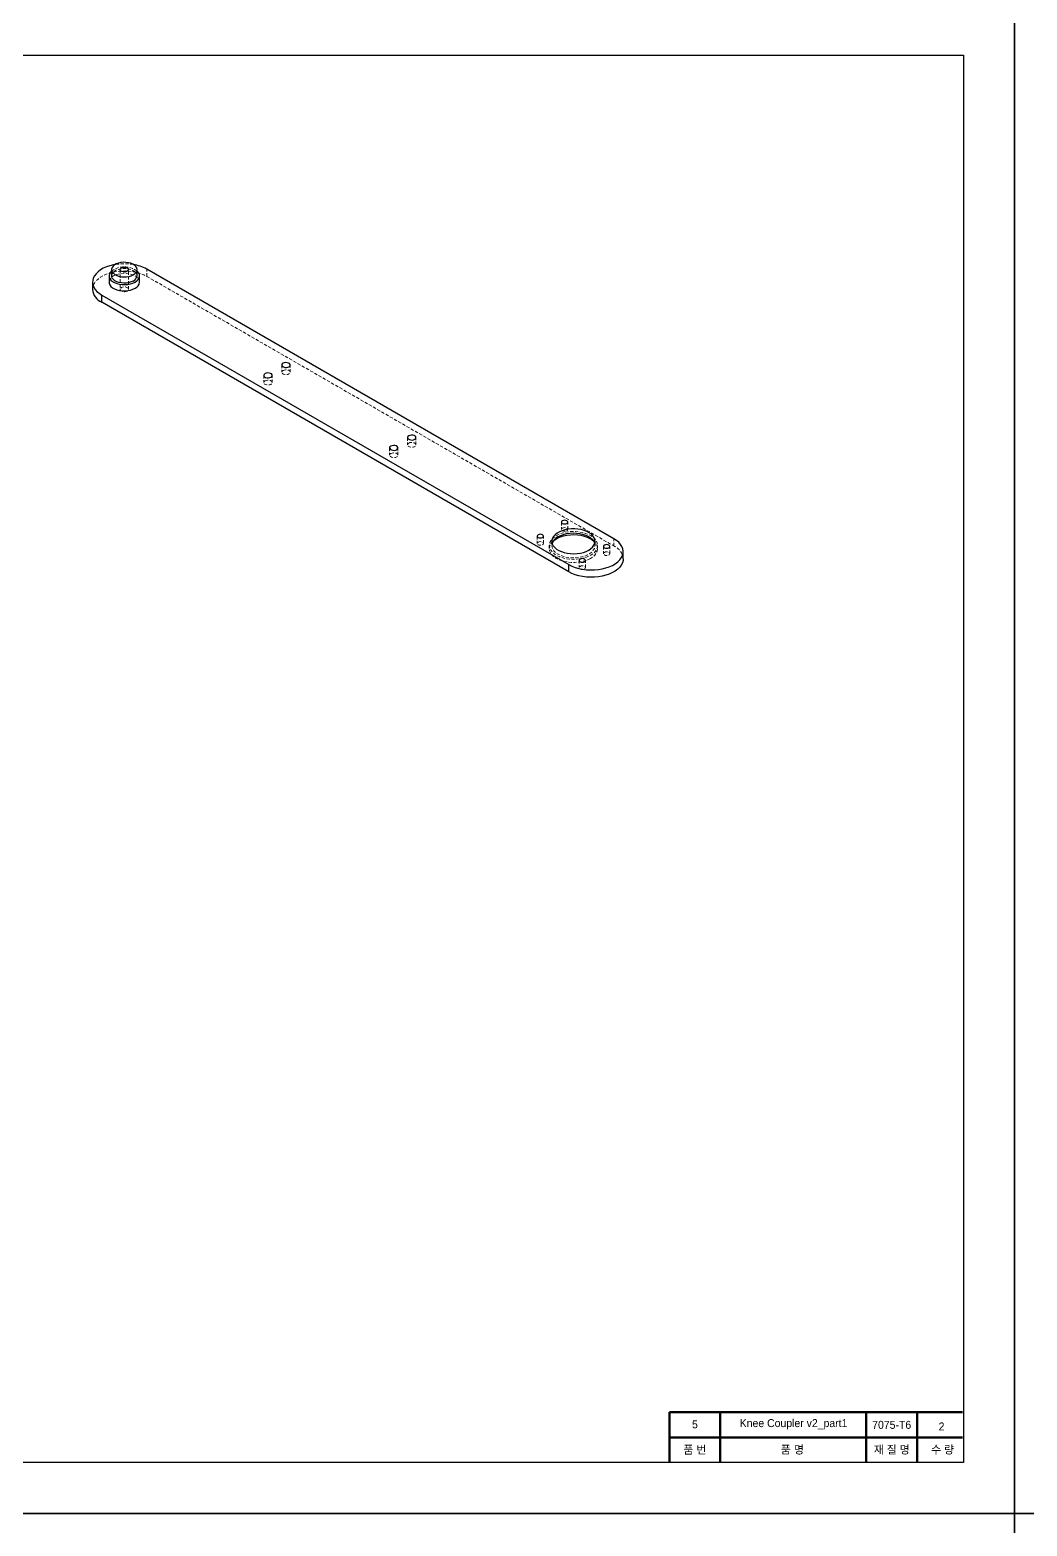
# Model space of a CAD drawing. Header units: millimetres. Extents: x 0 to 7560, y -1188 to 891.
# Drawn here: x 453 to 845, y -599 to -10 of the extents above; entities that cross this region are included whole.
import ezdxf

# ---------------------------------------------------------------- set-up
doc = ezdxf.new("R2010")
doc.units = ezdxf.units.MM
doc.linetypes.add('CENTER', pattern=[10.16, 6.35, -1.27, 1.27, -1.27])
doc.linetypes.add('HIDDEN', pattern=[1.905, 1.27, -0.635])
doc.layers.get('0').update_dxf_attribs({"lineweight": 50})
doc.layers.add('중심선', color=1, linetype='CENTER', lineweight=25)
doc.layers.add('중요 치수', color=4, linetype='Continuous', lineweight=18)
doc.styles.get("Standard").update_dxf_attribs({"font": 'arial.ttf', "height": 2})

msp = doc.modelspace()

# ---------------------------------------------------------------- linework, layer by layer
at = {"color": 7, "linetype": 'Continuous', "lineweight": 25}
for p, q in [((484.833, -104.128), (484.833, -106.578)), ((494.833, -106.578), (494.833, -104.128)), ((682.519, -210.058), (498.671, -103.925)), ((477.333, -109.028), (477.333, -111.886)), ((483.833, -106.578), (483.833, -109.028)), ((495.833, -109.028), (495.833, -106.578)), ((480.994, -114.13), (664.841, -220.263)), ((480.994, -116.988), (480.994, -114.13)), ((664.841, -223.121), (480.994, -116.988)), ((686.18, -218.019), (686.18, -215.161)), ((664.841, -223.121), (664.841, -220.263))]:
    msp.add_line(p, q, dxfattribs=at)
at = {"color": 7, "linetype": 'HIDDEN', "lineweight": 18}
for p, q in [((488.183, -104.128), (488.183, -111.886)), ((491.483, -111.886), (491.483, -104.128)), ((498.671, -106.783), (498.671, -103.925)), ((498.671, -106.783), (682.519, -212.916)), ((544.751, -145.766), (544.751, -148.624)), ((548.051, -148.624), (548.051, -145.766)), ((551.822, -141.684), (551.822, -144.542)), ((555.122, -144.542), (555.122, -141.684)), ((601.32, -170.258), (601.32, -173.116)), ((604.62, -173.116), (604.62, -170.258)), ((594.249, -174.34), (594.249, -177.198)), ((597.549, -177.198), (597.549, -174.34)), ((661.865, -203.551), (661.865, -206.409)), ((664.365, -206.409), (664.365, -203.551)), ((652.319, -209.062), (652.319, -211.919)), ((654.819, -211.919), (654.819, -209.062)), ((658.109, -211.079), (658.109, -212.712)), ((675.109, -212.712), (675.109, -211.079)), ((682.519, -212.916), (682.519, -210.058)), ((657.109, -212.712), (657.109, -213.937)), ((676.109, -213.937), (676.109, -212.712)), ((678.399, -213.096), (678.399, -215.954)), ((680.899, -215.954), (680.899, -213.096)), ((668.853, -218.606), (668.853, -221.464)), ((671.353, -221.464), (671.353, -218.606))]:
    msp.add_line(p, q, dxfattribs=at)
for p, q in [((704.396, -553.871), (819.793, -553.871)), ((704.396, -573.871), (704.396, -553.871)), ((724.396, -573.871), (724.396, -553.871)), ((781.879, -573.871), (781.879, -553.871)), ((801.879, -573.871), (801.879, -553.871)), ((704.396, -563.871), (819.793, -563.871))]:
    msp.add_line(p, q)
at = {"color": 7, "linetype": 'HIDDEN', "lineweight": 18, "flags": 128}
for points in [[(477.333, -111.886), (477.388, -111.206), (477.634, -110.311), (478.072, -109.441), (478.695, -108.609), (479.494, -107.829), (480.456, -107.113), (481.566, -106.473), (482.806, -105.917), (484.158, -105.456), (485.598, -105.096), (487.106, -104.843), (488.656, -104.701), (490.225, -104.673), (491.788, -104.758), (493.32, -104.956), (494.797, -105.263), (496.196, -105.674), (497.494, -106.184), (498.671, -106.783)], [(495.833, -109.028), (495.775, -108.549), (495.521, -107.927), (495.074, -107.342), (494.449, -106.815), (493.666, -106.363), (492.752, -106.002), (491.739, -105.743), (490.661, -105.597), (489.555, -105.568), (488.459, -105.656), (487.409, -105.859), (486.442, -106.17), (485.59, -106.578), (484.883, -107.07), (484.344, -107.629), (483.992, -108.235), (483.839, -108.868), (483.833, -109.028)], [(484.833, -106.578), (484.847, -106.359), (485.025, -105.784), (485.401, -105.242), (485.957, -104.754), (486.673, -104.341), (487.518, -104.02), (488.457, -103.803), (489.453, -103.7), (490.464, -103.715), (491.45, -103.847), (492.369, -104.091), (493.184, -104.436), (493.863, -104.87), (494.376, -105.373), (494.703, -105.926), (494.831, -106.505), (494.833, -106.578)], [(490.999, -112.559), (490.53, -112.749), (489.976, -112.834), (489.405, -112.806), (488.886, -112.666), (488.481, -112.432), (488.239, -112.132), (488.189, -111.802), (488.337, -111.483), (488.666, -111.212), (489.135, -111.022), (489.689, -110.937), (490.26, -110.965), (490.779, -111.105), (491.184, -111.339), (491.426, -111.639), (491.476, -111.969), (491.328, -112.288), (490.999, -112.559)], [(552.305, -143.868), (552.775, -143.679), (553.328, -143.593), (553.899, -143.622), (554.419, -143.762), (554.824, -143.995), (555.066, -144.295), (555.116, -144.625), (554.968, -144.944), (554.639, -145.215), (554.169, -145.405), (553.616, -145.491), (553.045, -145.462), (552.526, -145.322), (552.121, -145.088), (551.878, -144.788), (551.828, -144.459), (551.977, -144.139), (552.305, -143.868)], [(545.234, -147.95), (545.704, -147.761), (546.257, -147.675), (546.828, -147.704), (547.347, -147.844), (547.753, -148.078), (547.995, -148.377), (548.045, -148.707), (547.896, -149.026), (547.568, -149.297), (547.098, -149.487), (546.545, -149.573), (545.974, -149.544), (545.455, -149.404), (545.049, -149.17), (544.807, -148.87), (544.757, -148.541), (544.906, -148.221), (545.234, -147.95)], [(594.732, -176.525), (595.201, -176.335), (595.755, -176.249), (596.326, -176.278), (596.845, -176.418), (597.25, -176.652), (597.492, -176.952), (597.542, -177.281), (597.394, -177.601), (597.065, -177.872), (596.596, -178.061), (596.042, -178.147), (595.471, -178.118), (594.952, -177.978), (594.547, -177.745), (594.305, -177.445), (594.255, -177.115), (594.403, -176.796), (594.732, -176.525)], [(601.803, -172.443), (602.272, -172.253), (602.826, -172.167), (603.397, -172.196), (603.916, -172.336), (604.321, -172.57), (604.563, -172.87), (604.613, -173.199), (604.465, -173.519), (604.136, -173.79), (603.667, -173.979), (603.113, -174.065), (602.543, -174.036), (602.023, -173.896), (601.618, -173.662), (601.376, -173.363), (601.326, -173.033), (601.474, -172.714), (601.803, -172.443)], [(662.231, -205.898), (662.637, -205.742), (663.115, -205.687), (663.594, -205.742), (663.999, -205.898), (664.27, -206.133), (664.365, -206.409), (664.27, -206.685), (663.999, -206.919), (663.594, -207.075), (663.115, -207.13), (662.637, -207.075), (662.231, -206.919), (661.96, -206.685), (661.865, -206.409), (661.96, -206.133), (662.231, -205.898)], [(652.685, -211.409), (653.091, -211.253), (653.569, -211.198), (654.048, -211.253), (654.453, -211.409), (654.724, -211.643), (654.819, -211.919), (654.724, -212.196), (654.453, -212.43), (654.048, -212.586), (653.569, -212.641), (653.091, -212.586), (652.685, -212.43), (652.414, -212.196), (652.319, -211.919), (652.414, -211.643), (652.685, -211.409)], [(673.327, -217.814), (672.277, -218.338), (671.107, -218.767), (669.84, -219.094), (668.505, -219.31), (667.13, -219.413), (665.743, -219.398), (664.375, -219.267), (663.054, -219.022), (661.809, -218.669), (660.667, -218.215), (659.651, -217.67), (658.783, -217.046), (658.083, -216.355), (657.564, -215.612), (657.237, -214.834), (657.111, -214.037), (657.187, -213.237), (657.464, -212.453), (657.935, -211.7), (658.592, -210.995), (658.727, -210.875)], [(659.892, -208.834), (660.941, -208.31), (662.112, -207.881), (663.378, -207.554), (664.713, -207.338), (666.089, -207.236), (667.476, -207.25), (668.844, -207.381), (670.164, -207.626), (671.409, -207.979), (672.552, -208.433), (673.568, -208.978), (674.435, -209.603), (675.136, -210.294), (675.655, -211.036), (675.981, -211.814), (676.108, -212.612), (676.032, -213.411), (675.755, -214.196), (675.283, -214.948), (674.627, -215.654), (673.799, -216.296), (672.818, -216.862), (671.705, -217.34), (670.484, -217.719), (669.18, -217.991), (667.821, -218.151), (666.436, -218.195), (665.055, -218.122), (663.707, -217.934), (662.42, -217.634), (661.224, -217.23), (660.142, -216.729), (659.197, -216.142), (658.411, -215.483), (657.8, -214.764), (657.376, -214.002), (657.149, -213.212), (657.123, -212.411), (657.3, -211.617), (657.676, -210.846), (658.241, -210.115), (658.985, -209.44), (659.892, -208.834)], [(674.991, -211.895), (675.095, -212.43), (675.07, -213.181), (674.847, -213.921), (674.431, -214.633), (673.831, -215.3), (673.062, -215.906), (672.142, -216.437), (671.092, -216.881), (669.937, -217.227), (668.704, -217.467), (667.422, -217.596), (666.121, -217.611), (664.831, -217.51), (663.583, -217.297), (662.406, -216.977), (661.328, -216.556), (660.373, -216.046), (659.564, -215.457), (658.921, -214.804), (658.458, -214.102), (658.186, -213.368), (658.111, -212.618), (658.228, -211.895)], [(674.491, -210.875), (674.807, -211.166), (675.419, -211.884), (675.843, -212.647), (676.07, -213.436), (676.095, -214.237), (675.918, -215.031), (675.543, -215.802), (674.977, -216.533), (674.233, -217.209), (673.327, -217.814)], [(678.765, -215.443), (679.171, -215.287), (679.649, -215.232), (680.128, -215.287), (680.533, -215.443), (680.804, -215.677), (680.899, -215.954), (680.804, -216.23), (680.533, -216.464), (680.128, -216.62), (679.649, -216.675), (679.171, -216.62), (678.765, -216.464), (678.494, -216.23), (678.399, -215.954), (678.494, -215.677), (678.765, -215.443)], [(669.219, -220.954), (669.625, -220.798), (670.103, -220.743), (670.582, -220.798), (670.987, -220.954), (671.258, -221.188), (671.353, -221.464), (671.258, -221.741), (670.987, -221.975), (670.582, -222.131), (670.103, -222.186), (669.625, -222.131), (669.219, -221.975), (668.948, -221.741), (668.853, -221.464), (668.948, -221.188), (669.219, -220.954)]]:
    msp.add_lwpolyline(points, dxfattribs=at)
at = {"color": 7, "linetype": 'Continuous', "lineweight": 25, "flags": 128}
for points in [[(486.251, -102.114), (485.598, -102.238), (484.158, -102.598), (482.806, -103.059), (481.566, -103.615), (480.456, -104.256), (479.494, -104.972), (478.695, -105.752), (478.072, -106.583), (477.634, -107.453), (477.388, -108.349), (477.339, -109.254), (477.486, -110.156), (477.829, -111.041), (478.361, -111.893), (479.073, -112.701), (479.956, -113.45), (480.994, -114.13)], [(484.833, -104.663), (484.344, -105.179), (483.992, -105.785), (483.839, -106.418), (483.89, -107.057), (484.144, -107.679), (484.591, -108.263), (485.217, -108.791), (485.999, -109.243), (486.913, -109.604), (487.926, -109.862), (489.004, -110.009), (490.11, -110.038), (491.206, -109.95), (492.256, -109.747), (493.223, -109.436), (494.075, -109.027)], [(493.368, -106.169), (494.007, -105.717), (494.476, -105.199), (494.754, -104.638), (494.831, -104.055), (494.703, -103.476), (494.376, -102.923), (493.863, -102.42), (493.184, -101.987), (492.369, -101.641), (491.45, -101.397), (490.464, -101.265), (489.453, -101.25), (488.457, -101.353), (487.518, -101.57), (486.673, -101.891), (485.957, -102.304), (485.401, -102.792), (485.025, -103.334), (484.847, -103.909), (484.873, -104.493), (485.101, -105.062), (485.524, -105.593), (486.122, -106.063), (486.873, -106.455), (487.745, -106.751), (488.702, -106.94), (489.706, -107.014), (490.715, -106.97), (491.687, -106.809), (492.584, -106.538), (493.368, -106.169)], [(488.666, -103.455), (489.135, -103.265), (489.689, -103.179), (490.26, -103.208), (490.779, -103.348), (491.184, -103.582), (491.426, -103.882), (491.476, -104.211), (491.328, -104.531), (490.999, -104.802), (490.53, -104.992), (489.976, -105.077), (489.405, -105.048), (488.886, -104.909), (488.481, -104.675), (488.239, -104.375), (488.189, -104.045), (488.337, -103.726), (488.666, -103.455)], [(494.075, -109.027), (494.782, -108.535), (495.321, -107.977), (495.673, -107.371), (495.826, -106.738), (495.775, -106.099), (495.521, -105.477), (495.074, -104.893), (494.833, -104.663)], [(483.833, -109.028), (483.89, -109.506), (484.144, -110.128), (484.591, -110.713), (485.217, -111.24), (485.999, -111.692), (486.913, -112.054), (487.926, -112.312), (489.004, -112.458), (490.11, -112.488), (491.206, -112.399), (492.256, -112.196), (493.223, -111.885), (494.075, -111.477)], [(493.368, -108.619), (492.584, -108.988), (491.687, -109.258), (490.715, -109.419), (489.706, -109.464), (488.702, -109.39), (487.745, -109.201), (486.873, -108.905), (486.122, -108.513), (485.524, -108.042), (485.101, -107.512), (484.873, -106.943), (484.833, -106.578)], [(554.639, -142.357), (554.968, -142.086), (555.116, -141.767), (555.066, -141.437), (554.824, -141.138), (554.419, -140.904), (553.899, -140.764), (553.328, -140.735), (552.775, -140.821), (552.305, -141.01), (551.977, -141.281), (551.828, -141.601), (551.878, -141.93), (552.121, -142.23), (552.526, -142.464), (553.045, -142.604), (553.616, -142.633), (554.169, -142.547), (554.639, -142.357)], [(547.568, -146.44), (547.896, -146.169), (548.045, -145.849), (547.995, -145.519), (547.753, -145.22), (547.347, -144.986), (546.828, -144.846), (546.257, -144.817), (545.704, -144.903), (545.234, -145.092), (544.906, -145.363), (544.757, -145.683), (544.807, -146.013), (545.049, -146.312), (545.455, -146.546), (545.974, -146.686), (546.545, -146.715), (547.098, -146.629), (547.568, -146.44)], [(604.136, -170.932), (604.465, -170.661), (604.613, -170.341), (604.563, -170.012), (604.321, -169.712), (603.916, -169.478), (603.397, -169.338), (602.826, -169.309), (602.272, -169.395), (601.803, -169.585), (601.474, -169.856), (601.326, -170.175), (601.376, -170.505), (601.618, -170.805), (602.023, -171.038), (602.543, -171.178), (603.113, -171.207), (603.667, -171.122), (604.136, -170.932)], [(597.065, -175.014), (597.394, -174.743), (597.542, -174.423), (597.492, -174.094), (597.25, -173.794), (596.845, -173.56), (596.326, -173.42), (595.755, -173.391), (595.201, -173.477), (594.732, -173.667), (594.403, -173.938), (594.255, -174.257), (594.305, -174.587), (594.547, -174.887), (594.952, -175.121), (595.471, -175.26), (596.042, -175.289), (596.596, -175.204), (597.065, -175.014)], [(663.999, -204.061), (664.27, -203.827), (664.365, -203.551), (664.27, -203.275), (663.999, -203.041), (663.594, -202.884), (663.115, -202.829), (662.637, -202.884), (662.231, -203.041), (661.96, -203.275), (661.865, -203.551), (661.96, -203.827), (662.231, -204.061), (662.637, -204.217), (663.115, -204.272), (663.594, -204.217), (663.999, -204.061)], [(654.453, -209.572), (654.724, -209.338), (654.819, -209.062), (654.724, -208.785), (654.453, -208.551), (654.048, -208.395), (653.569, -208.34), (653.091, -208.395), (652.685, -208.551), (652.414, -208.785), (652.319, -209.062), (652.414, -209.338), (652.685, -209.572), (653.091, -209.728), (653.569, -209.783), (654.048, -209.728), (654.453, -209.572)], [(672.62, -214.548), (673.467, -213.978), (674.153, -213.34), (674.662, -212.648), (674.983, -211.92), (675.108, -211.173), (675.033, -210.423), (674.761, -209.688), (674.297, -208.986), (673.654, -208.333), (672.845, -207.744), (671.891, -207.234), (670.812, -206.814), (669.635, -206.493), (668.387, -206.28), (667.097, -206.18), (665.796, -206.194), (664.514, -206.323), (663.281, -206.563), (662.126, -206.91), (661.077, -207.353), (660.156, -207.885), (659.387, -208.491), (658.788, -209.157), (658.371, -209.869), (658.148, -210.609), (658.123, -211.36), (658.297, -212.105), (658.666, -212.825), (659.221, -213.505), (659.949, -214.128), (660.833, -214.679), (661.853, -215.146), (662.984, -215.517), (664.2, -215.784), (665.473, -215.942), (666.772, -215.985), (668.067, -215.913), (669.329, -215.728), (670.526, -215.434), (671.632, -215.037), (672.62, -214.548)], [(658.727, -210.875), (659.419, -210.352), (660.4, -209.786), (661.513, -209.308), (662.735, -208.929), (664.039, -208.657), (665.398, -208.497), (666.783, -208.453), (668.164, -208.526), (669.512, -208.715), (670.798, -209.014), (671.995, -209.419), (673.077, -209.92), (674.021, -210.506), (674.491, -210.875)], [(660.599, -209.242), (661.587, -208.753), (662.692, -208.357), (663.89, -208.063), (665.151, -207.878), (666.446, -207.806), (667.746, -207.849), (669.018, -208.006), (670.234, -208.273), (671.365, -208.645), (672.385, -209.112), (673.269, -209.663), (673.997, -210.285), (674.552, -210.965), (674.921, -211.685), (674.991, -211.895)], [(664.841, -220.263), (666.019, -220.863), (667.317, -221.372), (668.716, -221.783), (670.193, -222.09), (671.725, -222.288), (673.288, -222.373), (674.857, -222.345), (676.407, -222.203), (677.914, -221.95), (679.355, -221.59), (680.706, -221.129), (681.947, -220.574), (683.057, -219.933), (684.019, -219.217), (684.818, -218.437), (685.441, -217.605), (685.879, -216.735), (686.125, -215.84), (686.174, -214.934), (686.026, -214.032), (685.684, -213.147), (685.152, -212.295), (684.44, -211.487), (683.557, -210.738), (682.519, -210.058)], [(670.987, -219.117), (671.258, -218.883), (671.353, -218.606), (671.258, -218.33), (670.987, -218.096), (670.582, -217.94), (670.103, -217.885), (669.625, -217.94), (669.219, -218.096), (668.948, -218.33), (668.853, -218.606), (668.948, -218.883), (669.219, -219.117), (669.625, -219.273), (670.103, -219.328), (670.582, -219.273), (670.987, -219.117)], [(680.533, -213.606), (680.804, -213.372), (680.899, -213.096), (680.804, -212.82), (680.533, -212.585), (680.128, -212.429), (679.649, -212.374), (679.171, -212.429), (678.765, -212.585), (678.494, -212.82), (678.399, -213.096), (678.494, -213.372), (678.765, -213.606), (679.171, -213.762), (679.649, -213.817), (680.128, -213.762), (680.533, -213.606)], [(686.18, -218.019), (686.125, -218.698), (685.879, -219.593), (685.441, -220.463), (684.818, -221.295), (684.019, -222.075), (683.057, -222.791), (681.947, -223.431), (680.706, -223.987), (679.355, -224.448), (677.914, -224.808), (676.407, -225.061), (674.857, -225.203), (673.288, -225.231), (671.725, -225.146), (670.193, -224.948), (668.716, -224.641), (667.317, -224.23), (666.019, -223.72), (664.841, -223.121)]]:
    msp.add_lwpolyline(points, dxfattribs=at)
at = {"color": 7, "linetype": 'HIDDEN', "lineweight": 18}
for centre, radius, start, end in [((489.833, -111.609), 8.558, 54.250072, 125.749928), ((489.833, -123.007), 21.198, 80.274083, 99.725917), ((680.179, -218.46), 6.018, 4.206578, 67.113563)]:
    msp.add_arc(centre, radius, start, end, dxfattribs=at)
at = {"color": 7, "linetype": 'Continuous', "lineweight": 25}
for centre, radius, start, end in [((490.887, -117.987), 16.073, 61.031596, 80.955001), ((483.334, -111.444), 6.018, 184.206578, 247.113563), ((492.343, -106.338), 2.501, 294.197114, 354.482745), ((492.934, -108.803), 2.908, 293.115479, 355.56438), ((662.682, -213.49), 4.731, 116.125745, 160.301817)]:
    msp.add_arc(centre, radius, start, end, dxfattribs=at)
at = {"layer": '중심선', "linetype": 'ByBlock', "ltscale": 0.5}
for points in [[(0.146, 0.232), (840.146, 0.232), (840.146, -593.768), (0.146, -593.768)], [(840.146, 0.232), (1680.146, 0.232), (1680.146, -593.768), (840.146, -593.768)], [(20.146, -19.768), (820.146, -19.768), (820.146, -573.768), (20.146, -573.768)], [(0.146, -593.768), (840.146, -593.768), (840.146, -1187.768), (0.146, -1187.768)], [(840.146, -593.768), (1680.146, -593.768), (1680.146, -1187.768), (840.146, -1187.768)]]:
    msp.add_lwpolyline(points, close=True, dxfattribs=at)

# ---------------------------------------------------------------- texts
at = {"char_height": 3.15, "attachment_point": 5}
for s, width, insert in [('{\\fGulim|b0|i0|c129|p50;\\C6;5}', 20, (714.432, -558.736)), ('{\\fGulim|b0|i0|c129|p50;\\C6;7075-T6}', 20, (791.864, -558.939)), ('{\\fGulim|b0|i0|c129|p50;\\C6;2}', 20, (811.484, -559.553)), ('{\\fGulim|b0|i0|c129|p50;\\C6;품 번}', 20, (714.396, -568.871)), ('{\\C6;품 명}', 40, (752.753, -568.871)), ('{\\fGulim|b0|i0|c129|p50;\\C6;재 질 명}', 20, (791.879, -568.871)), ('{\\fGulim|b0|i0|c129|p50;\\C6;수 량}', 20, (811.879, -568.871))]:
    msp.add_mtext_dynamic_manual_height_columns(s, width=width, gutter_width=12.5, heights=[0], dxfattribs=dict(at, insert=insert))
at = {"layer": '중요 치수', "insert": (732.052, -556.648), "char_height": 3.15, "width": 45.59445, "attachment_point": 1}
msp.add_mtext('{\\fGulim|b0|i0|c129|p50;\\C6;Knee Coupler v2_part1}', dxfattribs=at)

doc.saveas('drawing.dxf')
